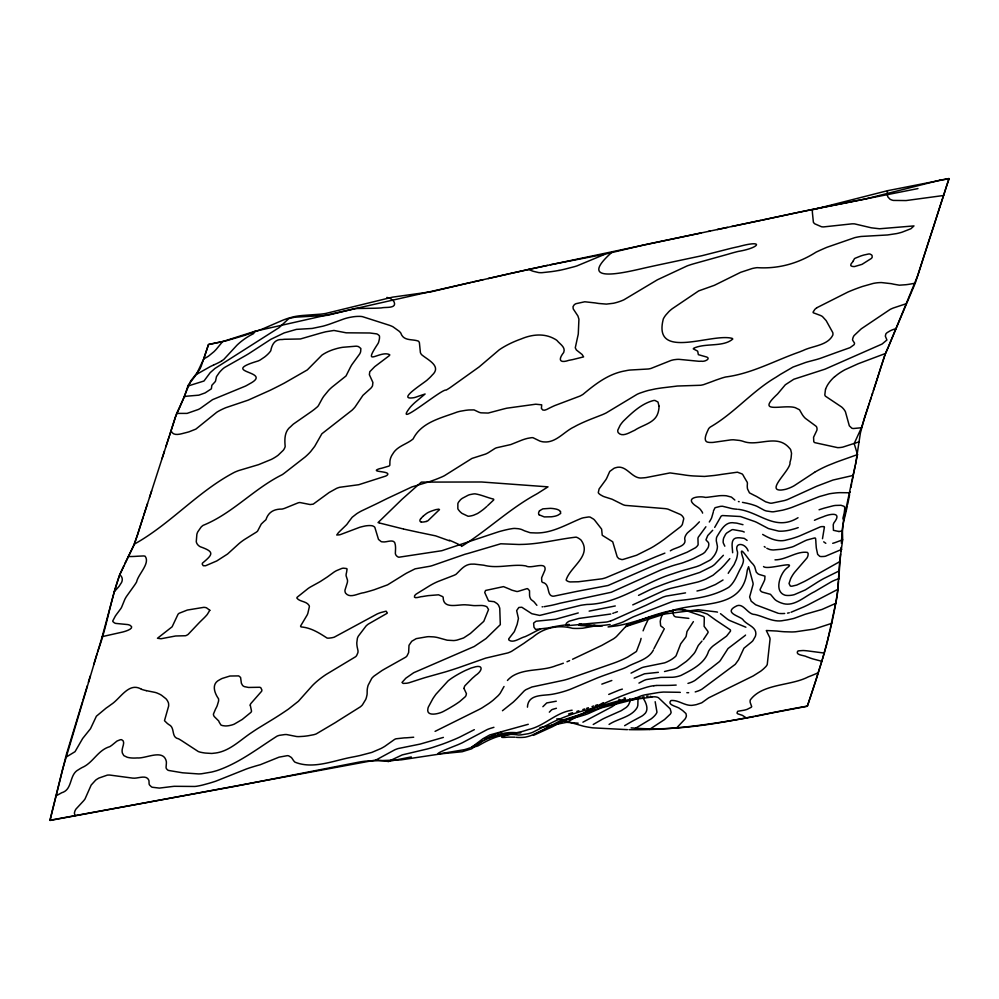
<?xml version="1.0" encoding="UTF-8"?>
<svg xmlns="http://www.w3.org/2000/svg" width="999" height="999" viewBox="0 0 999 999"><rect width="100%" height="100%" fill="white"/><g stroke="black" fill="none" stroke-linecap="round" stroke-linejoin="round"><path stroke-width="1.5" d="M835.127 605.968L836.175 601.148A139.323 35.939 78.8 0 0 836.525 599.363L837.312 594.268A132.667 34.216 78.8 0 0 837.711 590.846L839.647 561.688L842.656 539.797L842.444 530.869L843.606 519.892L857.529 454.582L854.182 443.568L861.425 427.759L885.389 353.509L858.079 363.786L844.892 369.78A36.601 14.885 -18 0 0 836.263 375.474L834.877 376.611M841.37 543.269L842.357 529.033A67.557 17.42 78.8 0 1 843.069 524.138L845.042 515.859M841.108 547.44L841.033 548.563M838.636 579.957L840.596 554.095M838.523 581.443L837.861 589.435M840.921 550.049L840.833 551.161M732.642 552.734C732.554 547.702 729.757 537.986 737.649 537.787A36.089 14.685 -18 0 1 739.722 537.799L744.23 538.361L747.102 540.397M713.311 512.037L711.613 517.894A91.296 37.138 -18 0 1 709.29 522.002M713.398 511.051L715.034 507.717L720.267 506.393A18.169 7.393 -18 0 1 722.514 506.256L729.145 507.879A47.428 19.293 -18 0 0 732.717 508.716A40.734 16.571 -18 0 0 736.051 509.14L737.237 509.24M631.143 727.859C690.459 733.129 749.275 715.983 807.329 706.118C820.316 668.006 832.392 629.333 837.874 589.323L808.216 604.77A108.329 44.056 -18 0 1 803.808 606.868L791.046 612.25M850.973 487.35L851.648 483.716M851.985 481.905L853.708 473.089M850.124 491.87L849.949 492.769L839.734 492.657A38.087 15.497 -18 0 0 835.826 492.919L832.279 493.344A59.228 24.088 -18 0 0 829.232 493.818L819.405 496.565L791.97 507.38A33.766 13.736 -18 0 1 788.998 508.366L786.925 509.003A50.837 20.679 -18 0 1 782.504 510.202L773.651 511.775A13.524 5.507 -18 0 1 771.84 511.8L766.583 511.013A29.296 11.913 -18 0 1 764.36 510.302L757.267 506.468A57.48 23.377 -18 0 0 755.369 505.656L752.172 504.595A116.658 47.453 -18 0 0 746.79 503.221L742.457 502.36M849.612 494.555L847.676 504.345M832.167 619.705L834.989 606.53M847.327 506.118L845.254 515.072M831.867 621.178L830.331 628.334M853.833 472.515L855.294 465.709M855.544 464.572L860.414 432.967L864.522 417.657M827.234 642.12L829.944 630.007M946.715 185.552L949.05 178.634L887.636 190.672L887.362 192.083A60.14 24.463 -18 0 0 887.212 194.243L887.799 196.815L889.859 199.088A22.303 9.066 -18 0 0 893.306 200.424L906.056 200.562L943.543 195.504M52.173 811.088L62.525 769.555M826.847 643.818L822.589 658.928M82.455 701.785L66.434 754.257L50.012 820.466L375.986 759.989L394.805 749.799A14.785 6.019 -18 0 1 398.251 748.526L420.067 744.105L443.394 737.399M52.048 811.65L49.95 820.254L235.152 786.3L358.254 762.249A86.913 76.161 17.9 0 1 365.384 761.163L401.111 759.864L441.67 753.758L462.175 751.735L471.74 748.763L479.795 742.869M663.061 612.862L661.463 616.833A70.966 28.859 -18 0 0 660.826 618.718A86.488 35.177 -18 0 0 660.239 621.49L660.651 625.849L663.324 627.847M123.926 565.571L119.643 574.937L114.348 591.608L102.173 636.75L62.587 769.292M880.069 369.717L884.989 354.707L915.234 283.204L949.025 178.534L939.859 180.22M817.582 674.6L822.264 659.839M879.769 370.704L877.384 378.446M817.432 675.087L815.808 680.431M88.374 682.292L90.297 675.936M97.54 652.022C106.993 626.922 110.452 600.024 119.643 574.937L134.465 544.055L176.648 413.399L184.403 396.753L188.062 385.414L196.366 374.463L203.796 358.803L208.454 344.405L222.602 341.608L254.82 331.331L528.708 269.393L812.05 209.515L917.956 188.586M83.042 699.837L87.338 685.714M93.756 664.51L96.953 653.97M169.53 435.489L175.437 416.908L179.595 407.629M137.65 534.54L143.244 516.82M162.038 458.653L164.473 451.073M927.646 244.655L917.906 275.1M939.772 207.068L933.965 225.462M946.627 185.789L943.556 195.629M149.513 497.465L151.648 490.834M527.447 707.167C528.021 693.93 542.807 695.916 552.06 694.305A43.019 17.495 -18 0 0 564.423 691.32A41.384 16.833 -18 0 0 570.417 689.273L597.277 677.959A101.848 41.421 -18 0 1 604.57 675.224L622.365 668.943A38.886 15.822 -18 0 0 626.573 667.157C635.576 661.962 648.214 659.914 653.383 650.062M864.597 417.42L868.481 405.719M872.015 394.917L872.626 393.019M933.815 225.936L927.946 243.706M939.847 206.83L943.406 196.091M143.694 515.397L147.527 503.608M165.846 446.803L169.068 436.913M137.5 535.014L133.429 546.028L124.825 563.611M877.234 378.921L873.388 390.659M871.253 397.277L870.029 401.049M917.756 275.574L904.083 308.866M815.659 680.906L807.367 706.243L771.715 712.986M869.405 402.934L868.805 404.77M184.128 396.64L190.659 381.044L199.425 369.817A117.32 30.257 78.8 0 0 201.323 365.809L208.516 344.63L226.823 340.609L245.005 335.277L262.7 328.908L282.168 320.479A90.222 79.071 17.9 0 1 287.337 318.556L292.695 317.008A53.871 47.215 17.9 0 1 296.366 316.258L298.239 315.971A87.138 76.374 17.9 0 1 303.097 315.447L320.417 314.173A105.444 92.407 17.9 0 0 325.612 313.486L392.507 297.153L431.456 291.72L470.766 282.455M183.816 397.565L179.882 407.08M853.271 260.901L854.382 258.791A3.559 1.449 -18 0 1 855.069 258.279L860.813 255.969A49.9 20.292 -18 0 1 863.735 255.057L868.655 253.983A4.446 1.811 -18 0 1 869.967 254.046L871.49 254.845A17.32 7.043 -18 0 1 872.077 255.594L872.189 257.205A7.405 3.009 -18 0 1 871.328 258.466L862.037 264.348L854.545 266.558A8.217 3.347 -18 0 1 851.747 266.196L851.048 265.809A5.195 2.11 -18 0 1 850.773 265.422L850.898 264.335A13.699 5.569 -18 0 1 851.847 262.899L852.309 262.362A12.25 4.983 -18 0 0 853.346 260.889M693.393 621.628L687 631.493L686.151 636.276A13.761 5.594 -18 0 1 685.426 637.562L680.719 643.793L676.061 655.819A15.609 6.344 -18 0 1 674.425 657.392L672.976 658.491A20.942 8.516 -18 0 1 669.455 660.664L667.532 661.638A15.734 6.394 -18 0 1 664.61 662.861L644.268 666.995A8.304 3.372 -18 0 0 641.745 667.744L631.031 673.139M643.094 630.844L644.205 628.021A249.713 101.561 -18 0 1 645.404 625.312L649.512 616.733M825.511 389.048L824.812 394.905A28.359 11.538 -18 0 0 825.399 396.153L841.608 406.993A78.784 32.043 -18 0 1 845.441 411.8L849.325 425.824L851.835 428.209A9.366 3.809 -18 0 0 853.408 428.521L861.425 427.759M254.82 331.331L254.67 331.705A42.245 17.183 -18 0 1 254.445 332.205L253.571 333.541A2.173 0.887 -18 0 1 253.147 333.853L251.548 334.677A18.869 7.68 -18 0 0 250.025 335.477L246.591 337.575A53.659 21.828 -18 0 0 236.825 345.354L223.876 359.365A17.695 7.193 -18 0 1 221.416 361.064M653.92 648.751L664.347 628.721M903.745 309.69L888.511 346.778M610.938 253.159C574.088 286.438 631.38 270.816 647.652 267.307A573.563 233.291 -18 0 1 659.902 264.635L701.935 255.719L731.493 248.202A204.745 83.279 -18 0 1 738.761 246.578C764.784 239.41 760.039 247.827 738.174 251.436A82.018 33.354 -18 0 0 727.722 254.308L694.804 263.474A43.069 17.52 -18 0 0 687.287 265.846L657.379 279.807L623.938 299.787A21.141 8.604 -18 0 1 619.805 301.448A22.228 9.041 -18 0 1 613.398 303.271L606.393 304.108L598.838 303.484A111.239 45.242 -18 0 1 595.429 302.947L584.79 301.773L575.961 303.696A4.795 1.948 -18 0 0 574.2 304.832L573.014 306.668L573.226 308.903L577.922 315.996L578.921 319.18L578.284 333.916A119.693 48.676 -18 0 1 577.772 336.326L575.274 347.814L576.398 350L582.105 354.495L583.603 356.88L572.627 359.615A158.966 64.66 -18 0 0 568.893 360.327C559.477 363.549 557.966 359.628 563.723 352.435C565.884 347.078 559.752 344.068 557.017 340.522A43.257 17.595 -18 0 0 554.582 338.936C544.193 333.017 531.893 334.415 521.253 338.923A46.341 18.844 -18 0 0 505.282 346.079L503.621 347.028A42.982 17.483 -18 0 0 499.15 349.887L479.17 366.895L450.037 387.712A61.139 24.863 -18 0 1 446.091 390.147C442.644 387.849 391.645 431.006 410.314 407.13A72.652 29.545 -18 0 1 413.161 404.183L414.173 403.221A50.187 20.417 -18 0 1 417.182 400.649L425.112 393.993L418.082 396.353A12.612 5.132 -18 0 1 413.948 397.689C395.005 400.674 425.699 382.105 427.897 379.358A46.054 18.731 -18 0 0 432.142 375.149C442.182 366.084 427.522 359.802 421.59 354.657A43.993 17.895 -18 0 1 420.404 352.647L419.393 342.707A25.837 10.514 -18 0 0 419.093 342.033A27.997 11.389 -18 0 0 418.456 341.159C412.35 338.761 403.496 341.508 400.774 332.992A99.438 40.447 -18 0 0 399.213 331.281L392.932 326.76A64.635 26.286 -18 0 0 388.611 325.025L362.525 316.671A17.07 6.943 -18 0 0 359.652 316.371L357.242 316.408A26.548 10.802 -18 0 0 352.784 316.858L349.4 317.457A22.115 8.991 -18 0 0 343.943 318.931L329.795 324.076A49.513 20.142 -18 0 1 322.939 326.186L312.163 328.446L296.416 329.383L284.203 332.904L270.829 339.323L249.026 353.496A93.943 38.212 -18 0 1 243.057 357.005L224.65 367.445A19.943 8.104 -18 0 0 222.502 369.143L220.866 370.791A94.306 38.362 -18 0 0 219.28 372.59L216.483 376.635L215.522 381.106A11.126 4.533 -18 0 1 214.86 382.055L211.85 385.302L211.376 388.811L205.145 392.894L198.838 395.167L186.801 396.191A9.79 3.984 -18 0 0 184.403 396.753M885.501 353.471L888.161 347.552M504.033 686.488L500.187 693.269A42.482 17.283 -18 0 1 497.952 695.866L493.206 700.162A71.653 29.146 -18 0 1 488.773 703.508L482.055 707.866A35.19 14.311 -18 0 1 478.933 709.565L435.077 731.355M542.882 706.705L546.728 702.946L556.281 701.198M714.697 527.397L721.141 516.146A2.435 0.999 -18 0 1 722.489 515.546L740.396 516.52L754.844 521.553A94.231 38.324 -18 0 1 756.992 522.527L768.431 528.558L778.683 531.131A22.777 9.266 -18 0 0 781.355 531.181A23.701 9.64 -18 0 0 783.266 531.093A22.29 9.066 -18 0 0 789.772 530.094L794.642 528.783A34.328 13.961 -18 0 0 798.213 527.609M705.893 526.773L698.326 537.137A19.043 7.742 -18 0 0 697.939 538.361L698.126 544.717A13.124 5.345 -18 0 1 696.69 546.653A11.951 4.858 -18 0 1 695.429 547.752L687.175 552.185L652.834 566.021A117.645 47.852 -18 0 0 647.614 568.244L608.129 585.476L579.882 590.809A140.634 57.205 -18 0 0 571.678 592.469L553.933 596.153A11.663 4.745 -18 0 1 552.484 596.166C546.303 594.904 550.486 583.891 542.457 582.38A16.908 6.881 -18 0 1 541.758 581.418L541.62 577.797L544.305 571.603A64.573 26.261 -18 0 0 545.029 569.73C546.353 560.851 530.919 569.305 525.886 565.921A104.408 42.47 -18 0 0 521.965 565.422C509.253 564.647 496.54 568.568 483.841 565.222A172.852 70.305 -18 0 0 480.644 564.847L474.425 564.123A4.208 1.711 -18 0 0 473.314 564.135C464.972 563.511 461.026 569.73 455.956 574.363A13.262 5.395 -18 0 1 453.833 575.387L437.624 581.655A34.803 14.161 -18 0 0 429.37 585.938L416.096 594.155A10.127 4.121 -18 0 0 415.109 595.104A10.564 4.296 -18 0 0 414.61 595.741C412.912 599.762 420.891 596.241 422.44 596.565A87.712 35.677 -18 0 1 428.209 595.641L438.549 594.805L442.769 596.678A22.103 8.991 -18 0 1 443.181 597.427C443.156 610.039 458.953 603.833 466.708 604.919A27.785 11.301 -18 0 1 468.706 605.044L473.214 605.556A20.767 8.442 -18 0 0 475.624 605.619L481.131 605.481A15.797 6.431 -18 0 1 483.553 605.694L484.89 605.993A19.493 7.93 -18 0 1 486.938 606.843L488.548 609.54L483.778 621.353L470.392 633.478L463.598 637.961L457.092 640.072A13.387 5.445 -18 0 1 453.683 640.571L447.165 640.197L437.624 637.562A45.504 18.506 -18 0 0 433.741 636.9L428.946 636.65A14.685 5.969 -18 0 0 426.91 636.8L416.233 638.636L411.738 641.271L409.003 645.304L408.641 652.534L407.043 655.856A12.837 5.22 -18 0 1 405.744 657.142L385.726 668.381A68.044 27.672 -18 0 0 381.98 670.554L374.088 676.036A24.838 10.102 -18 0 0 371.79 678.309L368.119 685.326A105.345 42.845 -18 0 0 367.457 688.061A86.389 35.14 -18 0 0 367.182 690.321L367.145 693.256A64.935 26.411 -18 0 1 366.995 694.954L366.421 697.414A89.685 36.476 -18 0 1 365.734 699.425L362.4 704.919A22.228 9.041 -18 0 1 360.389 706.817L339.685 719.817A137.462 55.907 -18 0 0 335.427 722.552L316.221 733.915A10.839 4.408 -18 0 1 313.698 734.715L308.067 735.776A53.147 21.616 -18 0 1 303.708 736.313L298.888 736.613A19.968 8.117 -18 0 1 296.428 736.5L286.713 734.565A13.412 5.457 -18 0 0 284.827 734.565L279.42 735.339A7.78 3.172 -18 0 0 277.085 736.126C257.692 748.488 239.061 763.124 216.97 770.604A44.943 18.282 -18 0 1 211.613 772.052L201.486 773.775A26.136 10.627 -18 0 1 198.439 773.925L182.58 772.801L168.756 770.479A11.464 4.658 -18 0 1 167.532 769.904L166.458 768.731A19.918 8.104 -18 0 1 166.059 767.244L166.383 763.311A92.295 37.537 -18 0 0 166.321 761.413C163.411 748.476 145.941 758.79 137.138 757.929A25.899 10.527 -18 0 1 133.142 758.054A27.522 11.189 -18 0 1 127.148 757.23L123.839 755.619L122.415 753.146A57.892 23.539 -18 0 1 122.178 751.947A45.779 18.619 -18 0 1 122.228 749.362C122.565 746.428 125.612 741.171 121.653 739.697A3.309 1.349 -18 0 0 120.205 739.772L117.008 741.046L112.163 745.004A33.367 13.574 -18 0 1 109.815 746.64C97.765 750.112 93.082 762.911 82.118 767.544A23.976 9.753 -18 0 0 78.534 769.68C68.806 774.55 72.977 789.622 61.638 792.769A41.309 16.796 -18 0 1 58.978 794.267A32.393 13.174 -18 0 1 55.532 796.016M539.535 510.751L542.819 508.866L550.324 508.341A39.136 15.922 -18 0 1 553.596 508.628L555.956 509.053A20.842 8.479 -18 0 1 560.501 511.613M729.832 558.641L724.238 565.122A169.568 68.968 -18 0 1 720.566 568.843L713.061 575.237L705.818 579.108A37.487 15.247 -18 0 1 702.135 580.556A33.816 13.761 -18 0 1 697.814 582.005L670.329 588.448A44.943 18.282 -18 0 0 664.547 590.297L632.754 604.882M549.325 712.162L551.523 709.927A3.422 1.386 -18 0 1 552.584 709.377L556.418 708.279M676.523 728.034L685.027 719.055A25.362 10.315 -18 0 0 686.388 715.833L685.976 713.586L682.742 710.626A139.673 56.806 -18 0 0 680.294 708.965C678.021 706.468 666.333 705.132 670.991 700.524C678.771 699.65 685.751 706.955 693.855 705.082A16.409 6.668 -18 0 0 696.503 704.582L701.748 702.796L706.88 699.1A16.159 6.568 -18 0 1 708.89 697.739L753.196 675.948L760.664 671.216A49.138 19.98 -18 0 0 763.536 668.88L765.758 666.72A20.242 8.229 -18 0 0 767.244 664.535L770.042 639.285A48.252 19.63 -18 0 0 769.717 637.487L766.295 630.506L777.097 631.056A115.622 47.028 -18 0 0 784.315 631.755L791.707 631.967A43.194 17.57 -18 0 0 795.616 631.78L814.26 629.045L831.655 623.376M222.602 341.608L216.396 349.163A76.099 30.957 -18 0 1 213.911 351.735L208.566 356.106A21.404 8.704 -18 0 1 203.808 358.803M723.388 555.282L714.61 564.46A25.637 10.427 -18 0 1 711.887 566.445L699.762 572.439L670.891 581.705A147.153 59.853 -18 0 0 663.873 584.19L654.333 587.874A56.406 22.94 -18 0 0 649.924 589.797L638.523 595.367M712.712 530.257L707.767 535.514L706.006 539.722A6.643 2.697 -18 0 0 706.43 540.434L708.378 542.457A29.046 11.813 -18 0 1 708.766 545.042L708.528 546.341A39.236 15.959 -18 0 1 708.016 547.789L704.982 552.085A14.473 5.894 -18 0 1 702.796 553.808L693.343 558.641A76.036 30.932 -18 0 1 688.511 560.651L683.603 562.499A24.763 10.065 -18 0 1 680.918 563.361L675.599 564.835A43.369 17.645 -18 0 0 672.065 565.909L665.834 568.081A103.933 42.27 -18 0 0 660.676 570.042L611.226 592.282L559.902 603.259A67.645 27.51 -18 0 1 556.843 604.07A74.438 30.27 -18 0 1 550.874 605.469L544.205 606.68M699.4 521.84L695.754 525.574A114.136 46.429 -18 0 1 692.782 528.296L687.974 532.405A14.56 5.919 -18 0 0 686.725 533.766L685.776 535.227A32.18 13.087 -18 0 0 684.989 537.087L684.877 537.487A24.001 9.765 -18 0 0 684.715 538.861C687.187 546.79 674.725 547.377 670.341 550.836M114.348 591.608L118.169 587.4A61.975 25.212 -18 0 0 119.056 586.338L121.566 582.454A30.145 12.263 -18 0 0 122.228 578.821A30.332 12.338 -18 0 0 119.78 574.85M703.396 639.61L708.054 632.579A14.386 5.844 -18 0 0 707.854 631.331L704.12 626.336L704.283 617.494A12.275 4.995 -18 0 0 703.471 616.508L681.243 608.903M701.985 641.058L698.289 645.454L695.391 651.473A44.593 18.132 -18 0 1 693.843 653.758L689.597 658.391A84.266 34.278 -18 0 1 686.176 661.5L677.31 667.794A12.488 5.082 -18 0 1 673.975 669.23L664.51 671.528M487.812 505.506L493.731 499.925A11.376 4.62 -18 0 0 493.543 499.1C487.524 497.752 481.256 494.742 474.987 493.831A15.609 6.344 -18 0 0 473.026 494.018L469.967 494.617A7.592 3.084 -18 0 0 468.244 495.179L462.362 498.289A12.575 5.12 -18 0 0 460.452 499.8L458.566 502.122A22.24 9.041 -18 0 0 457.867 503.621L457.842 508.591A26.786 10.889 -18 0 0 458.266 509.527L459.665 511.288A98.739 40.16 -18 0 0 461.988 513.374L468.007 516.221A5.157 2.098 -18 0 0 469.068 516.183L469.78 516.096A11.264 4.583 -18 0 0 472.515 515.534A8.791 3.584 -18 0 0 473.713 515.172L477.447 513.561A49.763 20.242 -18 0 0 480.394 511.625L482.767 509.89A54.296 22.078 -18 0 0 486.451 506.768L486.925 506.343M482.117 740.721L480.044 742.632M816.757 307.779L848.026 291.995A81.394 33.104 -18 0 1 862.437 286.476L873.201 283.429A22.477 9.141 -18 0 1 877.921 282.729L878.82 282.667A26.773 10.889 -18 0 1 881.443 282.567L891.245 283.666A124.088 50.474 -18 0 1 893.68 284.203L899.387 285.19L906.006 284.703A51.711 21.029 -18 0 0 909.177 284.265L915.234 283.204M723.039 579.982L717.007 583.591A25.562 10.402 -18 0 0 715.459 584.527L704.844 588.985A47.827 19.456 -18 0 1 700.087 590.284A43.132 17.545 -18 0 1 696.965 591.008M461.563 546.428C487.599 530.244 509.79 508.479 536.9 493.881M649.425 729.47L664.485 719.592L670.317 714.11A15.722 6.394 -18 0 0 671.128 712.262L670.167 708.815L658.478 697.739A13.037 5.307 -18 0 0 653.933 696.778L631.668 699.799L641.283 695.816A32.08 13.049 -18 0 1 645.142 694.792L658.578 692.519A74.913 30.47 -18 0 1 663.461 692.057L679.308 692.307A106.518 43.319 -18 0 0 680.319 692.382M134.465 544.055C170.417 524.063 197.852 491.421 234.503 472.277A25.687 10.452 -18 0 1 238.711 470.566L258.579 464.647L271.428 459.378A27.635 11.239 -18 0 0 278.147 455.219L283.279 450.287A27.248 11.089 -18 0 0 285.177 446.428C284.515 439.498 284.378 431.306 290.697 426.623A77.772 31.631 -18 0 1 293.369 424.088L310.926 411.888A74.288 30.22 -18 0 0 314.573 409.178L317.095 407.093A15.534 6.319 -18 0 0 318.381 405.694L321.99 399.076A71.341 29.021 -18 0 1 323.813 396.216L328.546 390.447A55.444 22.552 -18 0 1 331.98 387.162L346.016 375.974L350.237 367.57A110.002 44.743 -18 0 1 351.948 364.56L359.727 353.908A43.244 17.595 -18 0 0 360.627 351.773L360.876 348.514L358.541 346.628A14.923 6.069 -18 0 0 356.181 346.166L342.682 347.302A25.874 10.527 -18 0 0 336.963 348.501L333.154 349.638A21.541 8.766 -18 0 0 321.953 355.12L307.305 369.917L284.365 383.079A282.929 115.085 -18 0 1 270.067 390.322L248.164 400.149L225.936 407.642A31.181 12.687 -18 0 0 219.842 410.477A26.698 10.852 -18 0 0 216.746 412.262L195.866 429.108L188.873 431.868A69.293 28.184 -18 0 1 183.991 433.141C179.808 434.24 172.902 436.351 171.054 430.706M582.904 722.177L612.1 706.718L617.607 702.784A24.101 9.803 -18 0 0 618.955 701.385L619.842 699.824L618.818 699.225M593.231 724.487L602.135 719.355A37.175 15.122 -18 0 1 606.83 717.095L621.228 710.676L626.198 707.467A18.044 7.343 -18 0 0 628.521 704.882L629.732 702.26A38.212 15.547 -18 0 0 629.994 701.073L629.795 698.9M537.524 493.494L548.014 486.85L481.618 481.993L421.366 482.105L401.998 499.313L378.034 522.614L379.008 522.864M814.585 472.315L794.193 485.714A17.27 7.018 -18 0 1 789.148 488.136L786.613 489.023A9.453 3.846 -18 0 1 784.902 489.46L783.079 489.797A22.877 9.303 -18 0 1 780.981 490.059C765.534 490.621 791.695 469.255 789.959 462.262A129.87 52.822 -18 0 0 791.071 458.129L791.533 453.246L790.696 449.787A35.564 14.461 -18 0 0 789.36 448.039C777.197 433.703 759.04 446.428 744.28 441.733A46.853 19.056 -18 0 0 741.57 440.884A49.076 19.955 -18 0 0 739.585 440.447L733.603 439.797A19.98 8.129 -18 0 0 730.694 439.91L713.111 442.407A22.865 9.303 -18 0 1 710.576 442.47A24.451 9.94 -18 0 1 709.015 442.395C701.698 442.12 706.967 432.442 708.666 428.646A15.897 6.469 -18 0 1 710.239 427.085C734.253 413.211 751.985 391.333 775.786 377.36A291.371 118.506 -18 0 0 780.369 374.4L793.044 367.045L805.644 362.462A54.558 22.19 -18 0 1 809.028 361.488L815.833 359.702A40.022 16.271 -18 0 0 820.491 358.291L833.453 353.584A142.17 57.83 -18 0 1 838.411 351.785L850.024 347.652L853.933 344.842A9.116 3.709 -18 0 0 854.47 343.656A8.666 3.521 -18 0 0 854.445 342.944L852.734 340.359A13.437 5.47 -18 0 1 852.572 339.46L853.059 337.525A33.429 13.599 -18 0 1 854.083 335.577L861.288 328.808L890.196 309.39A16.858 6.856 -18 0 1 893.456 307.954L906.23 303.721M635.439 728.321L651.148 718.88A27.435 11.164 -18 0 0 655.531 714.697L656.293 713.611A17.707 7.205 -18 0 0 656.955 712.162L655.169 701.71M624.625 725.674L631.43 721.715A85.39 34.728 -18 0 1 635.252 719.667L641.633 716.246A12.388 5.032 -18 0 0 643.868 714.597C649.3 710.601 646.415 703.271 643.481 698.701M196.366 374.463L210.402 366.521A28.009 11.389 -18 0 1 212.088 365.721L213.611 365.035M502.46 710.726L513.274 702.097A227.934 92.707 -18 0 0 517.17 698.313L524.15 690.971A16.633 6.768 -18 0 1 525.886 689.685L531.893 687L563.736 680.244A40.347 16.409 -18 0 0 568.793 678.783L611.863 663.773A50.774 20.654 -18 0 0 627.709 657.092L636.425 651.473L640.359 641.221A187.263 76.161 -18 0 0 641.083 638.373M603.346 702.622L602.734 702.984A77.885 31.681 -18 0 1 597.09 706.106L587.112 711.276A142.42 57.93 -18 0 0 583.491 713.211L566.633 722.327L539.935 727.609M638.935 683.091L644.043 680.431A10.864 4.421 -18 0 1 646.428 679.557L660.751 677.397L672.427 677.272A13.824 5.619 -18 0 0 680.931 675.461C691.558 669.979 704.745 663.636 708.516 651.385A34.49 14.023 -18 0 1 709.727 649.45L710.526 648.438A25.512 10.377 -18 0 1 713.361 645.704L726.548 636.126L730.431 631.218A12.987 5.282 -18 0 0 730.331 629.857L716.807 620.841A162.812 66.221 -18 0 1 714.41 619.168L707.367 614.085L700.461 611.713A23.302 9.478 -18 0 0 697.702 611.425L679.17 609.727A22.215 9.041 -18 0 0 674.263 610.189L668.206 611.413M474.325 729.657L459.99 736.962A76.973 31.306 -18 0 1 454.695 739.335L447.552 742.232A114.111 46.416 -18 0 1 441.983 744.317L432.629 747.452A55.932 22.752 -18 0 1 427.285 748.975L402.247 754.894L388.311 761.475L375.986 759.989M609.065 724.425C617.944 718.518 631.555 717.17 637.175 707.517A105.769 43.019 -18 0 0 637.824 705.381L637.999 698.938M835.726 603.371L821.977 609.465L808.391 613.361A64.211 26.111 -18 0 0 805.044 614.323L795.304 617.919A11.876 4.833 -18 0 1 793.281 618.581L787.499 619.83A49.401 20.092 -18 0 1 783.903 620.391C773.713 622.852 764.535 616.67 754.932 614.51C747.015 614.585 743.256 601.348 735.339 606.618A12.8 5.207 -18 0 0 733.141 607.991C726.236 613.436 739.76 616.283 742.781 619.455C746.465 624.937 755.943 626.323 755.868 633.766A52.447 21.329 -18 0 1 755.306 636.45L752.921 640.659A17.208 7.005 -18 0 1 751.148 642.357L743.93 648.214L738.536 659.802L735.289 664.323L701.997 689.135A11.826 4.808 -18 0 1 698.226 690.958L695.217 691.932M484.34 739.41L495.529 734.203M634.14 678.159L644.542 673.788L658.366 672.315M572.564 659.253L601.823 645.391L613.511 638.836A26.486 10.777 -18 0 0 616.458 636.563L625.998 626.236A52.672 21.416 -18 0 0 627.797 623.838M839.035 570.978L823.713 578.571A68.294 27.772 -18 0 0 814.672 583.99L805.356 589.897L794.392 594.617A10.502 4.271 -18 0 1 791.882 595.179L790.072 595.404A15.397 6.269 -18 0 1 785.114 595.229C774.4 591.833 779.407 576.248 784.952 569.905A42.183 17.158 -18 0 1 787.025 567.944C798.313 559.84 766.97 570.529 763.523 566.533M65.597 757.442L75.037 751.673L82.655 738.498L90.509 728.683L96.391 716.208L106.169 708.066A85.377 34.728 -18 0 0 111.226 704.457C120.317 698.751 128.896 681.53 141.496 689.31M839.647 561.688L810.863 577.909A83.716 34.053 -18 0 1 804.445 581.443L796.74 585.077L791.87 586.201A4.87 1.986 -18 0 1 790.296 586.013L789.035 583.503L790.634 578.746A95.042 38.661 -18 0 1 791.795 576.523L792.644 575.112A63.449 25.812 -18 0 1 794.667 572.265L807.03 557.917A37.038 15.06 -18 0 0 807.979 555.556L808.166 553.858A12.912 5.257 -18 0 0 807.904 553.096A15.522 6.319 -18 0 0 807.342 552.397C796.79 550.849 786.151 559.89 774.999 559.865M608.728 694.43L619.655 689.909A16.883 6.868 -18 0 1 622.377 689.123M814.435 520.292L815.684 519.73A39.286 15.972 -18 0 1 823.089 516.808C830.019 513.723 842.819 511.525 833.903 522.877A36.901 15.01 -18 0 0 833.228 524.825L833.428 530.319L838.935 531.505M569.605 660.626L567.007 661.763M604.545 254.42L576.96 265.896A25.025 10.177 -18 0 1 574.363 266.683L567.12 268.569A61.076 24.838 -18 0 1 559.015 270.442M470.991 747.427C485.864 739.248 501.211 730.219 518.931 733.041A25.974 10.564 -18 0 0 520.854 732.829M841.77 549.35L825.499 556.218A13.449 5.47 -18 0 1 823.838 556.468L821.303 556.568A7.817 3.184 -18 0 1 819.717 556.293L817.644 554.358L816.358 548.239A111.326 45.28 -18 0 1 816.22 546.965L815.871 542.27A34.69 14.111 -18 0 1 815.883 541.458L815.546 538.249A2.922 1.186 -18 0 0 814.535 537.986L806.967 539.997A25.287 10.29 -18 0 0 804.595 541.021L793.993 546.241A10.315 4.196 -18 0 1 791.807 547.065L786.45 548.401A47.627 19.368 -18 0 1 782.167 549.2L773.488 549.962A19.318 7.855 -18 0 1 770.916 549.725A19.893 8.092 -18 0 1 769.492 549.425L766.807 548.276M601.823 684.14L611.825 680.494M469.83 747.901L467.544 748.726A18.606 7.567 -18 0 1 464.16 749.712L441.933 753.446M798.026 517.719C775.236 531.755 759.877 512.15 738.461 509.328M617.432 611.713L615.009 612.587M563.361 663.211L560.776 664.123A69.818 28.397 -18 0 1 556.168 665.621C542.157 671.39 525.549 668.081 512.437 676.123A26.086 10.614 -18 0 0 509.428 678.471A24.663 10.027 -18 0 0 507.442 680.469M187.849 386.051L203.971 381.019L210.202 372.652L215.022 368.406L279.133 327.585L288.836 318.569L294.817 317.195L327.397 315.334L355.432 308.529L372.814 308.266A99.6 40.509 -18 0 0 377.834 308.117A105.182 42.782 -18 0 0 381.456 307.904C385.09 306.83 396.79 308.878 394.23 302.197A45.729 18.606 -18 0 0 392.42 299.962L390.696 298.738A25.187 10.252 -18 0 0 389.348 298.127L386.888 297.415M859.277 441.783L842.869 447.09A13.761 5.594 -18 0 1 839.709 447.552A15.809 6.431 -18 0 1 837.624 447.639L814.784 442.644A14.673 5.969 -18 0 1 813.773 441.683L813.573 437.25L816.82 430.432A27.66 11.251 -18 0 0 817.045 428.696L816.732 427.197A15.722 6.394 -18 0 0 815.871 426.086L805.356 418.331A99.251 40.372 -18 0 1 802.347 414.697L799.487 409.765L795.216 407.642A33.879 13.786 -18 0 0 792.582 407.08C779.307 405.407 756.668 413.336 777.309 394.243A51.024 20.754 -18 0 0 778.758 392.582L785.314 384.777L793.818 379.245L824.999 369.168L882.092 344.031L886.912 339.997L885.339 336.151L885.826 333.991A7.867 3.197 -18 0 1 887.162 332.617L890.284 330.756A13.324 5.42 -18 0 1 895.766 328.746M612.812 613.361L613.886 612.986M838.923 578.683L835.564 579.882A19.98 8.129 -18 0 0 831.618 581.655L818.443 589.385A223.626 90.959 -18 0 1 814.535 591.708C804.332 596.478 793.793 607.667 781.618 603.084A68.556 27.885 -18 0 1 779.295 602.185L776.747 600.874A44.88 18.257 -18 0 1 774.462 599.038L770.504 594.343L762.337 592.095A14.323 5.832 -18 0 1 761.026 591.283L760.389 590.509A13.162 5.357 -18 0 1 760.102 589.51L763.598 582.33A75.724 30.794 -18 0 0 764.747 579.595L764.972 576.136L759.577 574.575A25.025 10.177 -18 0 1 757.966 573.801L756.268 572.115L754.695 566.72A84.053 34.191 -18 0 0 752.559 563.673C748.164 559.877 736.912 540.272 743.381 559.278A45.966 18.694 -18 0 1 743.256 561.888A66.146 26.898 -18 0 1 740.971 567.632C737.175 574.35 735.052 582.042 728.808 587.262C712.799 596.903 693.568 599.075 675.299 600.899A15.16 6.169 -18 0 0 671.84 601.76L655.182 608.204A77.373 31.468 -18 0 1 650.948 609.777L633.316 616.82A76.149 30.969 -18 0 0 629.632 618.643L623.9 621.553A18.719 7.617 -18 0 1 620.941 622.802L608.079 626.96L617.307 625.761A83.566 33.991 -18 0 0 622.015 624.825L626.735 623.738A53.134 21.616 -18 0 0 631.131 622.589L676.448 609.278A208.666 84.865 -18 0 1 682.292 608.004C708.578 602.522 742.594 606.53 747.052 571.765A160.939 65.459 -18 0 1 747.364 569.88L748.601 566.695L752.984 582.854A39.436 16.034 -18 0 1 753.096 584.403L749.625 596.977L751.198 601.198L755.681 604.782L778.496 613.386M497.315 733.516L498.926 732.954M615.284 605.956L589.135 611.126M610.676 620.866L608.766 621.478A17.108 6.956 -18 0 1 607.067 621.94C601.972 622.689 557.217 625.312 592.607 626.023A86.264 35.09 -18 0 0 598.064 625.774A96.491 39.248 -18 0 0 604.695 625.199L610.139 624.525M592.032 706.568L593.831 705.968M595.654 705.369L597.489 704.77M586.588 708.341L588.411 707.742M568.531 713.998L572.677 712.699M576.835 711.413L578.883 710.789M842.656 539.797L835.489 542.457A9.815 3.996 -18 0 1 833.378 543.131L832.704 543.294M640.247 697.889L602.047 707.704A45.829 18.644 -18 0 0 596.391 709.989L588.886 713.348A26.311 10.702 -18 0 1 584.577 714.947L579.657 716.433A59.965 24.388 -18 0 1 574.9 717.682L565.646 719.904L556.256 724.687A204.42 83.142 -18 0 1 552.372 726.76L533.441 735.376L559.515 721.078L577.559 715.421A134.39 54.658 -18 0 0 583.478 713.311C603.783 703.159 624.4 693.98 646.266 687.374A19.705 8.017 -18 0 1 648.101 686.85A20.504 8.342 -18 0 1 653.97 685.689M610.814 614.01L578.921 618.443L569.23 621.191A6.706 2.722 -18 0 0 567.345 622.402A7.368 2.997 -18 0 0 566.208 623.588L566.033 625.174L567.669 625.661L581.068 624.437L602.409 625.886M595.529 625.874L582.754 628.221A55.956 22.765 -18 0 1 572.602 628.334C558.491 624.55 544.018 627.597 532.829 637.137A195.679 79.583 -18 0 0 527.36 640.859A155.919 63.424 -18 0 0 524.088 643.206L511.55 651.36A15.872 6.456 -18 0 1 507.892 652.909L485.726 658.104L458.828 667.594A173.039 70.38 -18 0 1 445.442 671.89L426.286 677.26A53.921 21.928 -18 0 0 421.753 678.646L409.041 682.767A13.574 5.519 -18 0 1 406.618 683.241L403.121 683.428L402.01 682.442L405.831 678.196L413.723 672.714L474.225 646.503L485.989 638.586L500.312 624.65L499.75 608.154L498.601 605.357A59.49 24.201 -18 0 0 497.115 603.608L494.18 601.685L489.572 601.173A5.045 2.048 -18 0 1 488.499 600.836L484.727 592.494L485.551 590.471L503.508 586.625L509.927 589.26A80.395 32.692 -18 0 0 512.025 590.209L516.845 591.508A3.459 1.411 -18 0 0 518.194 591.346L526.785 588.698A2.36 0.962 -18 0 1 527.684 588.698L529.532 590.721L529.557 594.904A46.978 19.106 -18 0 0 529.97 597.439L530.581 598.788A25.187 10.24 -18 0 0 531.456 599.837L533.141 601.123A35.652 14.498 -18 0 1 534.065 601.898L536.888 605.332M572.127 710.214C555.706 712.412 544.505 726.098 528.446 729.545A62.55 25.45 -18 0 1 521.715 731.605C521.466 731.593 491.071 738.336 505.681 737.349A38.649 15.722 -18 0 1 508.216 737.125L515.022 737.187M528.271 724.287L489.647 735.002L482.879 738.761L471.915 747.09L475.911 746.515A9.366 3.809 -18 0 0 478.109 745.828C490.384 738.673 503.758 732.292 518.431 735.027A22.015 8.954 -18 0 0 521.216 734.864L528.034 733.753A16.921 6.881 -18 0 0 532.479 732.429L553.683 721.728A47.465 19.306 -18 0 1 558.891 719.33L563.798 717.344A127.572 51.886 -18 0 1 568.718 715.509L570.417 714.897A97.815 39.785 -18 0 1 579.52 711.862L625.436 698.913M642.182 697.314L644.03 696.79M493.918 727.309L490.159 728.446A17.52 7.13 -18 0 0 487.262 729.545L462.512 742.669A42.645 17.345 -18 0 1 458.553 744.442C458.054 744.842 428.658 755.669 441.108 753.608M667.494 611.4L664.135 612.287A84.915 34.54 -18 0 0 653.046 615.596A97.977 39.848 -18 0 0 637.499 621.341L634.565 622.564A141.334 57.492 -18 0 0 628.596 625.149L625.699 626.585L662.861 614.56A21.553 8.766 -18 0 1 666.108 613.823L698.089 609.727L716.683 611.937A22.103 8.991 -18 0 1 717.507 612.162M887.636 190.672L812.125 209.89A97.652 39.723 -18 0 1 812.424 212.874L813.386 222.253A31.131 12.662 -18 0 0 814.809 223.838L821.478 226.736A14.348 5.832 -18 0 0 823.588 226.91L851.91 223.851A20.667 8.404 -18 0 1 854.607 223.888L871.365 227.822L879.532 228.771L913.985 225.911L910.901 228.734L902.01 232.205A31.693 12.887 -18 0 1 896.702 233.579L887.524 234.965L861.113 236.463A32.43 13.187 -18 0 0 854.832 237.625L826.935 247.29A118.619 48.239 -18 0 0 816.071 252.148C798.213 263.536 778.121 269.056 757.08 267.645A23.277 9.466 -18 0 0 752.222 268.519L740.659 272.315L714.41 285.302L698.688 290.896L672.302 308.691A34.815 14.161 -18 0 0 668.905 311.588L665.784 315.072A51.861 21.091 -18 0 0 663.336 318.881C652.285 361.288 712.125 332.555 732.292 338.424A7.343 2.985 -18 0 1 732.742 339.073C723.076 347.365 705.881 342.782 693.943 348.114A3.496 1.424 -18 0 0 693.281 348.851L697.377 350.986A5.132 2.085 -18 0 1 697.752 351.498L698.351 354.657L702.921 355.969A53.334 21.691 -18 0 1 704.894 356.518C712.399 357.904 705.032 362.125 701.223 361.201A25.4 10.327 -18 0 1 698.988 361.288L679.145 359.353A18.469 7.505 -18 0 0 676.822 359.403L674.1 359.727A11.389 4.633 -18 0 0 670.878 360.514L650.936 368.456A14.123 5.744 -18 0 1 648.314 368.993L629.82 370.055A19.131 7.78 -18 0 0 625.499 370.804C608.728 373.614 595.566 383.891 582.991 394.38A33.329 13.561 -18 0 1 580.069 396.029L554.695 405.606A54.033 21.978 -18 0 0 550.711 407.455C548.126 408.441 543.206 412.575 541.446 408.491A10.902 4.433 -18 0 1 541.52 407.33L541.695 404.82L535.739 404.208L506.918 408.179A42.87 17.433 -18 0 0 503.021 409.128L488.174 413.062L480.919 412.824A28.896 11.751 -18 0 1 478.908 412.2L474.075 409.915L468.918 409.965A45.517 18.506 -18 0 0 465.422 410.364L460.477 411.213A18.007 7.318 -18 0 0 457.03 412.1C440.984 418.119 421.453 422.152 413.124 438.936C406.605 444.468 397.04 446.066 392.619 454.17A32.967 13.412 -18 0 0 391.471 456.043L390.796 457.592A58.941 23.976 -18 0 0 390.085 460.164A52.098 21.191 -18 0 0 389.91 461.913L389.835 465.222A6.381 2.597 -18 0 1 388.986 466.071L381.68 468.231A20.23 8.229 -18 0 0 379.395 468.743C367.982 472.477 392.732 470.641 386.938 475.374A5.819 2.36 -18 0 1 385.639 476.098L358.753 484.715L339.672 487.287A11.601 4.72 -18 0 0 336.651 488.336L329.183 492.482L313.211 504.145L310.127 504.545L299.875 502.522A5.295 2.148 -18 0 0 298.139 502.834L284.59 508.354A14.036 5.707 -18 0 1 282.055 509.078C273.726 508.966 268.269 512.312 265.959 519.705A25.812 10.502 -18 0 1 264.198 521.253L261.263 524.05L257.617 531.043A9.353 3.809 -18 0 1 256.481 532.055L244.48 539.51A43.307 17.62 -18 0 0 238.786 543.806L227.547 554.033L216.771 560.951L205.607 565.734L203.234 565.734L202.248 564.148A9.378 3.809 -18 0 1 202.497 563.099C213.287 554.133 214.523 551.785 200.287 546.753A31.406 12.775 -18 0 1 198.976 545.904L198.164 545.192A38.412 15.622 -18 0 1 196.266 541.658L196.878 534.228A58.417 23.764 -18 0 1 197.74 531.918L201.124 527.047A18.469 7.517 -18 0 1 203.097 525.374C232.592 513.449 253.821 488.736 282.317 474.625A49.863 20.28 -18 0 0 285.327 472.402L305.12 456.993A71.99 29.283 -18 0 0 310.589 451.673L314.685 446.378L321.853 433.791L352.06 410.189A57.243 23.289 -18 0 0 355.032 407.03L362.924 395.354L370.716 388.349A18.644 7.58 -18 0 0 372.527 385.789L372.902 382.455L369.368 374.712L369.78 371.715L374.725 366.67L389.423 355.569A5.057 2.06 -18 0 0 389.722 354.757C380.419 349.613 361.313 368.731 378.022 343.556A38.874 15.809 -18 0 0 378.696 341.97L379.333 339.285A108.391 44.093 -18 0 0 379.52 337.874L379.483 336.238A11.301 4.595 -18 0 0 379.108 335.514L378.072 334.628A26.586 10.814 -18 0 0 376.723 333.891L369.88 332.992L346.191 332.817L333.966 330.457L325.761 331.78A188.137 76.523 -18 0 0 320.866 333.042L300.387 338.973L284.54 339.273A18.894 7.68 -18 0 0 282.342 339.523C274.75 338.998 271.89 344.667 270.766 350.774A33.741 13.724 -18 0 1 267.682 354.358L266.92 355.07A37.812 15.372 -18 0 1 264.51 357.08L260.127 360.015A10.539 4.283 -18 0 1 258.129 360.976C217.058 373.139 274.425 370.729 249.713 383.728A56.743 23.077 -18 0 1 245.542 386.064L212.562 399.65L200.549 408.241A10.964 4.458 -18 0 1 198.302 409.49L187.075 413.399L176.648 413.399M500.387 732.517L501.748 732.18M488.136 278.546L508.354 273.951M472.215 282.13L483.066 279.695M509.802 273.626L547.464 265.372M644.655 244.743L606.543 253.821L550.362 264.76M701.31 232.917L645.391 244.593M717.282 229.545L727.434 227.397M762.299 220.092L796.378 212.737M760.838 220.392L731.792 226.486M797.102 212.575L865.284 199.013L939.497 180.295M708.566 231.381L710.027 231.081M853.183 475.424L833.004 480.044L816.882 486.176A78.746 32.03 -18 0 0 811.2 488.761L787.412 499.6A27.672 11.251 -18 0 1 784.39 500.561L771.865 503.171A10.689 4.346 -18 0 1 770.067 503.146L765.634 501.81L756.543 496.466A109.203 44.418 -18 0 0 754.37 495.417L749.462 492.857L747.527 488.936A92.208 37.5 -18 0 1 747.289 486.913L747.264 486.438A66.758 27.148 -18 0 1 747.302 485.177L747.414 483.241A19.268 7.842 -18 0 0 746.715 481.431L743.656 476.223A33.192 13.499 -18 0 0 743.256 475.387A36.301 14.76 -18 0 0 742.082 473.926L737.424 472.19L721.69 474.388A108.679 44.206 -18 0 1 714.123 475.487L704.495 476.436L693.93 475.974A84.853 34.515 -18 0 1 691.158 475.774L690.159 475.686A110.839 45.08 -18 0 1 682.742 474.687L670.029 472.914L646.153 477.559A24.038 9.778 -18 0 1 642.532 477.897C631.805 479.62 626.735 464.06 615.659 467.719A5.045 2.048 -18 0 0 614.073 468.269L609.752 471.428L607.03 477.522A44.868 18.244 -18 0 1 605.806 479.795L599.1 488.961L598.289 492.557A13.262 5.395 -18 0 0 598.713 493.356L599.5 494.105A57.193 23.264 -18 0 0 600.699 494.955L602.971 496.203A39.773 16.171 -18 0 0 605.244 497.052L612.05 499.213L623.151 504.745A30.707 12.488 -18 0 0 625.312 505.382L665.209 508.628A37.175 15.122 -18 0 1 667.944 509.14L680.519 514.535A39.948 16.246 -18 0 1 682.354 516.071L683.316 517.42A25.325 10.302 -18 0 1 683.741 518.793L682.329 524.525A22.777 9.266 -18 0 1 680.594 526.71L664.073 539.423A105.382 42.857 -18 0 1 659.315 542.794L654.158 546.141A48.064 19.555 -18 0 1 650.474 548.264L636.6 555.244L623.026 559.465A4.408 1.786 -18 0 1 621.678 559.54L618.731 558.603L617.182 556.793L612.712 541.795L602.235 535.277L601.723 530.069A23.327 9.49 -18 0 0 601.523 528.983L594.605 520.104A135.752 55.22 -18 0 0 593.593 519.143L590.184 517.12A6.881 2.797 -18 0 0 588.486 516.982L583.503 517.757A11.801 4.795 -18 0 0 581.468 518.331C565.996 524.575 550.911 534.14 533.516 532.854A39.823 16.196 -18 0 1 530.069 532.692L524.587 530.856A102.585 41.721 -18 0 1 523.289 530.257L521.853 529.607A22.34 9.091 -18 0 0 520.566 529.183L520.029 529.058A31.518 12.825 -18 0 0 518.156 528.696L514.697 528.421A11.314 4.595 -18 0 0 512.624 528.571L509.353 529.12A55.894 22.74 -18 0 0 502.534 530.694A50.512 20.542 -18 0 0 498.588 531.78L484.078 536.588A139.373 56.693 -18 0 1 479.245 538.211L441.808 550.711L398.838 557.23A13.124 5.332 -18 0 1 397.59 556.68L396.928 556.193A26.998 10.977 -18 0 1 396.491 555.769A24.488 9.965 -18 0 1 395.354 553.458L395.504 549.762A103.559 42.12 -18 0 0 395.554 547.939A137.3 55.844 -18 0 0 395.242 544.467C394.568 537.974 386.588 542.732 382.567 541.858A8.417 3.422 -18 0 1 381.256 541.67L378.496 539.41L374.825 527.322A21.666 8.816 -18 0 0 374.063 526.61L372.802 525.949A9.466 3.846 -18 0 0 371.516 525.674L369.867 525.561A15.897 6.469 -18 0 0 367.357 525.686L366.72 525.749A12.85 5.22 -18 0 0 364.885 526.036L362.237 526.635A62.937 25.599 -18 0 0 359.815 527.26L340.459 534.565A12.612 5.132 -18 0 1 339.048 534.877L336.75 534.989L338.286 532.854A60.564 24.638 -18 0 1 339.71 531.381L346.641 524.662A57.205 23.264 -18 0 0 348.426 522.19L352.172 517.27L356.643 513.773A32.08 13.049 -18 0 1 361.376 511.001L374.975 504.532A165.422 67.283 -18 0 0 378.246 502.947L384.315 499.937A149.301 60.727 -18 0 1 387.175 498.526L411.938 486.913L427.734 482.192A26.898 10.939 -18 0 0 429.895 481.53L434.752 479.795A108.804 44.256 -18 0 0 438.236 478.446L441.745 476.985A25.612 10.415 -18 0 0 444.48 475.674L471.965 458.416L485.464 454.108A12.213 4.97 -18 0 0 488.349 452.684L495.104 448.376A6.081 2.473 -18 0 1 496.653 447.752L510.776 444.567L521.291 440.347A20.942 8.516 -18 0 1 527.559 438.361L531.368 437.699A7.83 3.184 -18 0 1 532.979 437.699L539.647 440.959A26.523 10.789 -18 0 0 541.508 441.533L542.382 441.72A15.959 6.494 -18 0 0 544.03 441.92C556.118 442.969 564.135 431.456 574.225 426.86A41.421 16.846 -18 0 1 578.234 424.725L582.005 422.939A98.926 40.235 -18 0 1 584.44 421.865A87.687 35.664 -18 0 1 593.006 418.331L602.297 414.71A33.604 13.661 -18 0 0 606.181 412.937L637.112 394.305A18.419 7.492 -18 0 1 639.972 393.094L644.642 391.521A53.709 21.841 -18 0 1 648.301 390.447L655.756 388.836A171.453 69.73 -18 0 1 662.225 387.862L674.762 386.363A25.062 10.19 -18 0 0 677.097 386.039L700.661 385.264A14.723 5.994 -18 0 0 703.771 384.578L712.162 381.531A76.761 31.219 -18 0 1 716.258 379.982L721.79 378.084A28.596 11.626 -18 0 1 725.686 376.985C751.96 373.589 775.099 360.439 799.799 351.848A29.933 12.175 -18 0 1 803.184 350.474C812.749 345.766 827.684 345.629 832.841 335.052A29.533 12.013 -18 0 0 832.741 332.505L826.173 320.629L822.489 316.571A32.343 13.149 -18 0 0 819.892 315.234L813.298 312.774A6.593 2.685 -18 0 1 813.111 312.063L814.822 309.415A17.133 6.968 -18 0 1 816.757 307.779M755.469 716.37L770.978 713.136M857.529 454.582L841.071 460.427A102.335 41.621 -18 0 0 836.45 462.1L828.021 465.472A56.019 22.79 -18 0 0 814.572 472.315M753.995 716.67C712.737 724.038 671.003 730.544 628.983 729.632M842.444 530.869L842.082 530.944A27.148 11.039 -18 0 1 838.923 531.518M486.488 738.161L513.986 732.729M388.311 761.475L411.276 756.93M559.015 270.417L555.856 270.966A94.78 38.549 -18 0 1 551.161 271.666L541.995 272.677A18.119 7.368 -18 0 1 538.673 272.577L533.154 271.266A87.125 35.44 -18 0 1 529.682 269.855L528.758 269.43M578.259 612.936L555.519 619.293L536.076 621.216L533.616 623.076L533.966 627.185L535.601 629.42L548.139 627.959A99.425 40.447 -18 0 1 559.465 625.749L569.18 624.4M624.1 697.964L625.099 697.801M636.85 697.964L623.076 700.873A172.677 70.23 -18 0 0 609.752 704.37L561.238 721.44A145.642 59.241 -18 0 0 552.31 725.386A131.681 53.559 -18 0 0 546.765 728.009L532.355 735.014A16.359 6.656 -18 0 1 528.021 736.5L525.749 737.062A8.329 3.384 -18 0 1 524.388 737.274L522.539 737.412A40.022 16.284 -18 0 1 519.53 737.474L518.881 737.462A28.472 11.576 -18 0 1 516.933 737.362L516.296 737.312M646.603 696.216L648.164 696.066M685.539 592.882L666.345 596.078A19.318 7.855 -18 0 0 662.674 597.252L646.89 604.845A23.826 9.69 -18 0 1 643.656 606.281L613.611 619.767A24.038 9.778 -18 0 1 610.676 620.866M600.611 625.874L599.25 626.036A18.856 7.667 -18 0 1 595.704 626.173L592.732 625.923M593.306 625.511L594.967 625.337M413.698 737.225L406.818 737.774A32.08 13.049 -18 0 1 404.42 737.861L395.991 738.798A4.695 1.911 -18 0 0 394.605 739.397L384.752 746.378A41.221 16.771 -18 0 1 381.019 748.488L371.803 752.422L359.99 755.519A110.077 44.768 -18 0 1 352.272 757.105C333.778 760.464 313.299 769.592 294.942 762.15A48.277 19.63 -18 0 1 293.519 760.564L292.07 758.378A38.249 15.559 -18 0 0 291.121 757.317L288.736 755.868A7.318 2.972 -18 0 0 287.387 755.656L279.058 757.155L260.215 764.747A54.246 22.065 -18 0 0 257.942 765.359L256.281 765.833A121.191 49.288 -18 0 0 253.684 766.608L250.137 767.707A40.185 16.346 -18 0 0 246.129 769.093L215.734 781.206A88.973 36.189 -18 0 1 209.078 783.278L202.897 784.964A39.036 15.872 -18 0 1 198.726 785.888L196.641 786.25A15.497 6.306 -18 0 1 194.618 786.463L174.213 786.3A143.981 58.566 -18 0 0 168.669 786.95L159.365 788.099L152.085 787.224A47.24 19.218 -18 0 1 151.061 786.5L149.663 785.127A17.795 7.23 -18 0 1 149.113 783.965L149.013 781.518A39.835 16.196 -18 0 0 148.851 780.281C146.353 774.15 137.712 778.895 132.805 778.109A4.758 1.936 -18 0 1 131.793 777.996L109.715 775.049A14.985 6.094 -18 0 0 107.368 775.112L98.963 778.034A18.981 7.717 -18 0 0 95.692 780.094L91.171 785.064L85.015 798.975A37.5 15.247 -18 0 1 83.229 801.21L75.986 809.053A31.094 12.65 -18 0 0 74.937 811.013L74.463 812.761A16.758 6.818 -18 0 0 74.525 813.823L75.112 815.509M784.702 613.473L782.654 613.561A26.711 10.864 -18 0 1 779.507 613.473M676.186 685.077L672.389 685.264A149.001 60.602 -18 0 1 666.845 685.414L656.917 685.439M542.095 606.83L542.744 606.805M627.434 729.645L592.707 727.846A102.36 89.71 17.9 0 1 583.503 726.211L560.252 719.53A43.469 38.099 17.9 0 0 556.818 718.818M688.648 692.707L686.85 692.694M128.059 556.518L131.056 556.53A68.919 28.034 -18 0 0 134.266 556.431A65.01 26.436 -18 0 0 137.462 556.231L143.556 555.943A8.179 3.322 -18 0 1 145.142 556.243C150.449 563.411 138.137 574.188 136.588 581.98A113.124 46.016 -18 0 1 134.415 585.364L126.448 596.515A89.51 36.414 -18 0 0 124.838 599.35L121.641 607.155A31.294 12.725 -18 0 1 120.729 608.728L117.919 612.524A159.565 64.898 -18 0 0 115.335 616.071L112.787 620.891A8.691 3.534 -18 0 0 112.937 621.64L114.385 622.864A24.538 9.978 -18 0 0 115.672 623.401L127.872 624.587A21.129 8.591 -18 0 1 130.195 625.386C134.89 628.009 127.26 630.694 124.962 631.368A13.849 5.632 -18 0 1 122.19 632.142L103.409 636.363A26.636 10.839 -18 0 0 102.173 636.75M566.633 722.327L578.159 723.189M581.243 624.05L580.307 623.975A31.906 12.975 -18 0 0 579.333 623.925M586.463 625.486L582.567 625.062M688.811 618.369L675.836 616.92A13.861 5.632 -18 0 1 674.175 616.021L673.176 614.123L673.264 609.977M824.437 653.096L807.904 650.923A68.731 27.96 -18 0 0 803.109 650.511L798.576 650.849A1.861 0.749 -18 0 0 797.602 651.311C795.254 655.344 804.57 655.232 806.767 656.78A84.94 34.553 -18 0 1 808.203 657.28L810.201 658.029A111.239 45.242 -18 0 0 812.961 658.94L821.802 661.276M578.409 624.512L580.506 624.8M419.967 532.592L435.676 535.876L449.625 540.884M419.33 532.479L403.746 529.083M586.575 624.8L587.449 624.962M146.341 690.646L155.032 692.394A39.298 15.984 -18 0 1 157.18 693.081L159.653 694.193A110.877 45.105 -18 0 1 161.476 695.217L165.946 698.738A77.335 31.456 -18 0 1 167.432 700.736L168.282 702.434A33.104 13.462 -18 0 1 168.556 703.521L168.631 704.258A100.312 40.797 -18 0 1 168.644 706.031L164.485 720.704L167.495 723.613A104.795 42.62 -18 0 1 168.943 724.65C175.437 727.597 170.754 737.412 178.521 738.798A236.663 96.266 -18 0 1 183.379 741.795L198.264 751.523A34.453 14.011 -18 0 0 200.737 752.272L202.46 752.622A80.245 32.642 -18 0 0 205.245 753.046L211.551 753.446A10.227 4.158 -18 0 0 213.624 753.234C228.983 752.097 239.847 740.209 252.023 732.292A136.726 55.619 -18 0 1 257.917 728.408L272.44 719.53A216.608 88.099 -18 0 0 284.203 711.975A263.699 107.255 -18 0 0 288.436 709.115L298.414 701.261L312.35 685.639A71.428 29.046 -18 0 1 326.211 674.412L355.544 656.768A12.188 4.958 -18 0 0 356.593 655.631L357.867 652.759A35.739 14.535 -18 0 0 357.979 650.636L357.455 648.201A128.709 52.348 -18 0 1 356.805 642.707L357.38 638.336A35.115 14.286 -18 0 1 358.304 636.188L366.109 625.923A23.364 9.503 -18 0 1 368.294 624.1L386.925 613.411A2.81 1.149 -18 0 0 387.325 612.911L386.113 611.176L380.719 612.574A30.907 12.562 -18 0 0 377.285 613.898L334.253 637.175A12.15 4.945 -18 0 1 331.643 637.799L329.195 638.111A8.991 3.659 -18 0 1 327.123 638.086C319.156 632.941 311.051 627.697 301.111 626.935A7.755 3.147 -18 0 1 300.574 626.048L307.168 614.984A44.143 17.957 -18 0 0 307.892 613.161L309.353 606.718A15.147 6.156 -18 0 0 309.041 605.419C306.406 600.998 299.65 601.91 296.878 598.114A5.27 2.148 -18 0 1 297.215 597.202L308.179 588.448A27.647 11.239 -18 0 1 310.364 587.037L317.944 582.854A45.642 18.569 -18 0 0 320.604 581.331L327.085 577.122A42.845 17.42 -18 0 0 329.183 575.611L334.116 572.027A20.629 8.392 -18 0 1 336.513 570.641L341.833 568.443A4.845 1.973 -18 0 1 343.469 568.169L346.478 568.543A5.757 2.335 -18 0 1 347.078 569.018L346.528 572.614A32.143 13.074 -18 0 0 346.241 573.701L346.129 574.525A50.3 20.455 -18 0 0 346.116 575.811L347.452 579.969A39.523 16.071 -18 0 1 347.49 581.493A33.404 13.586 -18 0 1 347.315 582.667L344.98 590.134A29.633 12.05 -18 0 0 345.154 592.082A30.544 12.425 -18 0 0 345.642 593.206C350.187 598.788 358.117 593.231 363.786 592.719A102.023 41.496 -18 0 0 369.268 591.221A124.276 50.549 -18 0 0 374.076 589.797L387.6 584.84L401.398 576.298A94.855 38.586 -18 0 1 406.518 573.164L415.122 568.831L429.932 566.246A14.273 5.807 -18 0 0 432.48 565.546L464.885 554.295A100.624 40.922 -18 0 1 468.256 553.396L500.761 543.781L518.656 544.48A20.255 8.242 -18 0 0 520.829 544.43C539.572 544.23 557.954 539.148 576.111 537.137A23.501 9.553 -18 0 1 577.01 537.45A20.867 8.492 -18 0 1 577.872 537.849L579.233 538.686A90.584 36.838 -18 0 1 580.981 540.009C592.532 555.581 570.254 566.595 566.171 579.857A7.455 3.034 -18 0 0 566.508 580.506L567.894 581.331A18.019 7.33 -18 0 0 570.104 581.93L578.396 581.768L601.997 578.808A18.694 7.605 -18 0 0 605.806 577.747L652.822 558.029A94.618 38.486 -18 0 1 657.205 556.193L662.3 554.17A120.742 49.113 -18 0 0 664.884 553.134M738.436 501.535L739.185 501.71M403.109 528.921L379.657 523.039M650.174 696.278L651.785 696.927M742.981 524.7L736.825 523.151A26.274 10.689 -18 0 0 734.427 522.927C725.399 521.041 720.941 530.207 717.02 536.488A25.087 10.202 -18 0 0 716.42 538.186L716.283 540.422A52.273 21.266 -18 0 0 716.62 542.307L717.419 546.316A69.156 28.122 -18 0 1 717.12 549.1L716.932 549.85A53.484 21.753 -18 0 1 716.445 551.373A57.168 23.252 -18 0 1 714.148 555.706L711.713 558.691A14.398 5.857 -18 0 1 709.627 560.364L700.187 565.247A27.36 11.126 -18 0 1 696.241 566.745L686.925 569.405A45.355 18.444 -18 0 0 683.915 570.217L679.457 571.578A105.844 43.057 -18 0 0 673.164 573.663C644.005 582.454 618.418 603.995 587.05 604.445A72.24 29.383 -18 0 0 580.918 605.269L539.697 615.421L531.843 613.723L521.828 607.255L518.818 607.479L516.645 610.601L518.431 618.418L517.157 624.325L514.348 631.618L508.778 638.786A12.787 5.207 -18 0 0 508.828 639.959C513.124 643.731 520.442 637.649 525.149 636.65A62.2 25.3 -18 0 0 529.395 634.615L536.463 630.943A25.325 10.302 -18 0 1 540.521 629.145M825.811 543.319L823.7 541.833M762.649 534.415C769.979 538.711 778.546 542.619 787.15 539.785A35.852 14.585 -18 0 0 793.955 537.937A41.821 17.008 -18 0 0 796.877 536.962A29.408 11.963 -18 0 0 799.687 535.914L820.291 526.898A4.808 1.961 -18 0 1 821.815 526.598L823.738 526.598A3.571 1.449 -18 0 1 824.437 526.935L822.489 538.711M745.891 627.222L729.557 620.466A62.475 25.412 -18 0 1 727.372 619.143L720.491 613.673M843.606 519.892L842.894 518.319L843.955 514.098A65.397 26.598 -18 0 0 844.28 512.462L844.617 509.74A65.822 26.773 -18 0 1 844.767 508.903L844.58 506.993A14.148 5.757 -18 0 0 843.855 506.243L840.996 505.282L835.551 505.432A13.774 5.594 -18 0 0 833.316 505.769L824.387 508.091A74.176 30.17 -18 0 0 819.068 509.777M764.272 546.54L765.222 547.227M734.839 500.024L731.418 497.102L726.41 495.791A29.92 12.175 -18 0 0 722.814 495.604A28.222 11.476 -18 0 0 719.205 495.741L707.729 497.24A21.229 8.641 -18 0 1 705.369 497.402C700.049 495.879 685.177 497.215 694.193 504.707A96.154 39.111 -18 0 0 695.741 505.831L698.239 507.542A70.467 28.659 -18 0 1 700.449 509.527L702.222 512.05A36.613 14.898 -18 0 1 702.597 513.124M539.21 514.86L544.305 516.92L551.348 516.795A29.908 12.163 -18 0 0 553.346 516.508L554.807 516.233A6.244 2.535 -18 0 0 556.068 515.884L556.493 515.746A10.302 4.183 -18 0 0 557.917 515.209L560.651 513.461L560.451 511.625M748.139 550.973C745.479 542.619 733.491 541.695 737.537 552.022A76.636 31.169 -18 0 1 737.437 554.545L737.125 556.455A129.982 52.872 -18 0 1 736.388 559.353L734.115 564.597L728.683 572.489A31.718 12.9 -18 0 0 728.221 573.339M724.824 546.191L723.388 543.169A28.272 11.501 -18 0 1 723.126 541.957L723.276 539.785A61.476 25 -18 0 1 723.726 537.924L725.536 534.378A17.632 7.168 -18 0 1 726.872 532.917L731.755 529.857A3.184 1.299 -18 0 1 732.854 529.582L742.332 531.268A100.961 41.059 -18 0 1 744.255 532.042M584.727 708.94A262.35 106.706 -18 0 1 582.829 709.54M789.285 612.749A11.626 4.733 -18 0 1 787.524 613.124M745.541 635.064A14.585 5.932 -18 0 1 745.042 635.589L728.009 648.551L720.341 660.526A18.606 7.567 -18 0 1 719.043 661.9L711.163 668.069A77.422 31.493 -18 0 1 708.591 669.892L695.267 680.219A10.877 4.421 -18 0 1 693.893 681.043L692.457 681.768A10.452 4.246 -18 0 1 690.796 682.467L689.485 682.929A14.523 5.907 -18 0 1 687.949 683.391M653.746 685.739A19.705 8.017 -18 0 1 656.668 685.489M818.094 672.777A57.318 23.314 -18 0 1 808.216 676.885C790.783 686.088 762.487 683.353 750.286 699.974A29.233 11.888 -18 0 0 750.124 701.835A27.885 11.339 -18 0 0 750.261 702.659L751.698 706.618A3.459 1.411 -18 0 1 751.148 707.329L747.152 709.352A10.802 4.396 -18 0 1 743.693 710.277L737.687 711.276L737 712.986A11.451 4.658 -18 0 0 737.761 713.81L741.92 715.184A13.849 5.632 -18 0 1 742.669 715.509L745.479 717.382A119.83 48.739 -18 0 0 746.628 718.106M146.341 690.646A75.15 30.569 -18 0 1 141.496 689.31M539.16 514.872A14.198 5.769 -18 0 1 539.572 510.751M825.686 389.011A59.828 24.338 -18 0 1 834.664 376.611M221.516 361.101A40.547 16.496 -18 0 1 213.574 365.01M449.338 540.172A235.202 95.292 50.5 0 1 461.313 545.691M426.286 521.49A2.423 0.962 -22.3 0 0 428.583 520.129L439.498 509.59L438.661 509.128A9.478 3.671 -21.1 0 1 436.413 509.527A2.735 1.086 -21.6 0 0 435.164 509.84L432.979 510.551A12.825 5.182 -21.9 0 0 427.485 512.849A22.715 9.203 -21.8 0 0 423.101 516.321M426.298 521.416A9.228 3.596 -22.3 0 1 421.391 522.04M421.291 522.102A7.98 3.184 -22.8 0 1 420.604 518.881M420.591 518.893A25.986 10.527 -21.8 0 1 423.064 516.321M659.028 406.168L659.003 407.405A108.779 44.243 -18 0 1 658.541 410.739A91.184 37.088 -18 0 1 657.841 413.349C654.632 423.239 642.295 424.987 634.665 430.307C630.082 432.105 622.502 437.674 618.244 432.679A26.886 10.939 -18 0 1 617.819 431.456A20.629 8.392 -18 0 1 617.819 430.094L620.154 425.249A67.994 27.66 -18 0 1 623.176 421.328C631.868 412.837 641.433 403.646 653.508 400.524A4.62 1.873 -18 0 1 654.969 400.462L657.991 402.035L659.028 406.168M250.262 705.169L251.536 711.151A10.415 4.233 -18 0 1 250.899 712.387L242.245 719.455L234.278 724.125A10.09 4.108 -18 0 1 231.631 725.049L229.758 725.499A11.401 4.633 -18 0 1 225.162 725.936L222.765 725.636A15.722 6.394 -18 0 1 220.904 724.987L219.081 721.99A21.878 8.904 -18 0 0 218.719 720.978L214.385 716.683A24.051 9.778 -18 0 1 213.424 714.098L215.572 709.015A91.446 37.188 -18 0 0 217.17 705.781L218.556 701.173A45.067 18.332 -18 0 0 218.506 698.726C214.498 693.106 211.126 683.828 219.48 679.882A15.247 6.206 -18 0 1 222.14 678.458L229.945 676.023L238.724 675.898L240.584 677.434L241.383 683.279L242.595 685.451A18.619 7.567 -18 0 0 244.468 686.65L248.514 687.449L259.628 687.275A8.354 3.397 -18 0 1 260.789 687.724L261.875 689.934A20.629 8.392 -18 0 1 261.651 691.233L250.737 703.671A14.997 6.094 -18 0 0 250.262 705.169M463.998 688.473L466.433 693.681L465.971 695.641A14.398 5.857 -18 0 1 465.209 696.79L459.752 701.51A65.322 26.573 -18 0 1 453.871 705.456L450.149 707.692A116.321 47.315 -18 0 1 443.231 711.538C438.923 713.848 425.986 717.082 427.909 708.691A44.53 18.107 -18 0 1 428.321 707.117L432.867 698.688A227.947 92.72 -18 0 1 435.951 694.243L448.064 680.918A42.682 17.358 -18 0 1 452.185 677.896L454.845 676.198A60.152 24.463 -18 0 1 465.397 670.466L470.904 668.131A9.928 4.033 -18 0 1 473.239 667.444C483.566 663.848 483.004 670.516 475.599 675.399A124.9 50.799 -18 0 1 472.365 678.234L464.922 685.739A24.825 10.102 -18 0 0 463.998 688.473M209.815 610.277L207.255 614.485A75.2 30.594 -18 0 1 204.271 617.732L200.212 621.703A108.117 43.981 -18 0 0 198.277 623.688L188.087 634.44A6.506 2.647 -18 0 1 186.875 635.164L186.326 635.439A2.822 1.149 -18 0 1 185.427 635.739L175.624 635.988L161.026 638.748L157.48 638.261L172.128 626.785L178.059 614.21A8.042 3.272 -18 0 1 179.196 613.249L187.337 610.052L203.796 607.342A11.101 4.52 -18 0 1 206.506 607.817L209.815 610.277"/></g></svg>
